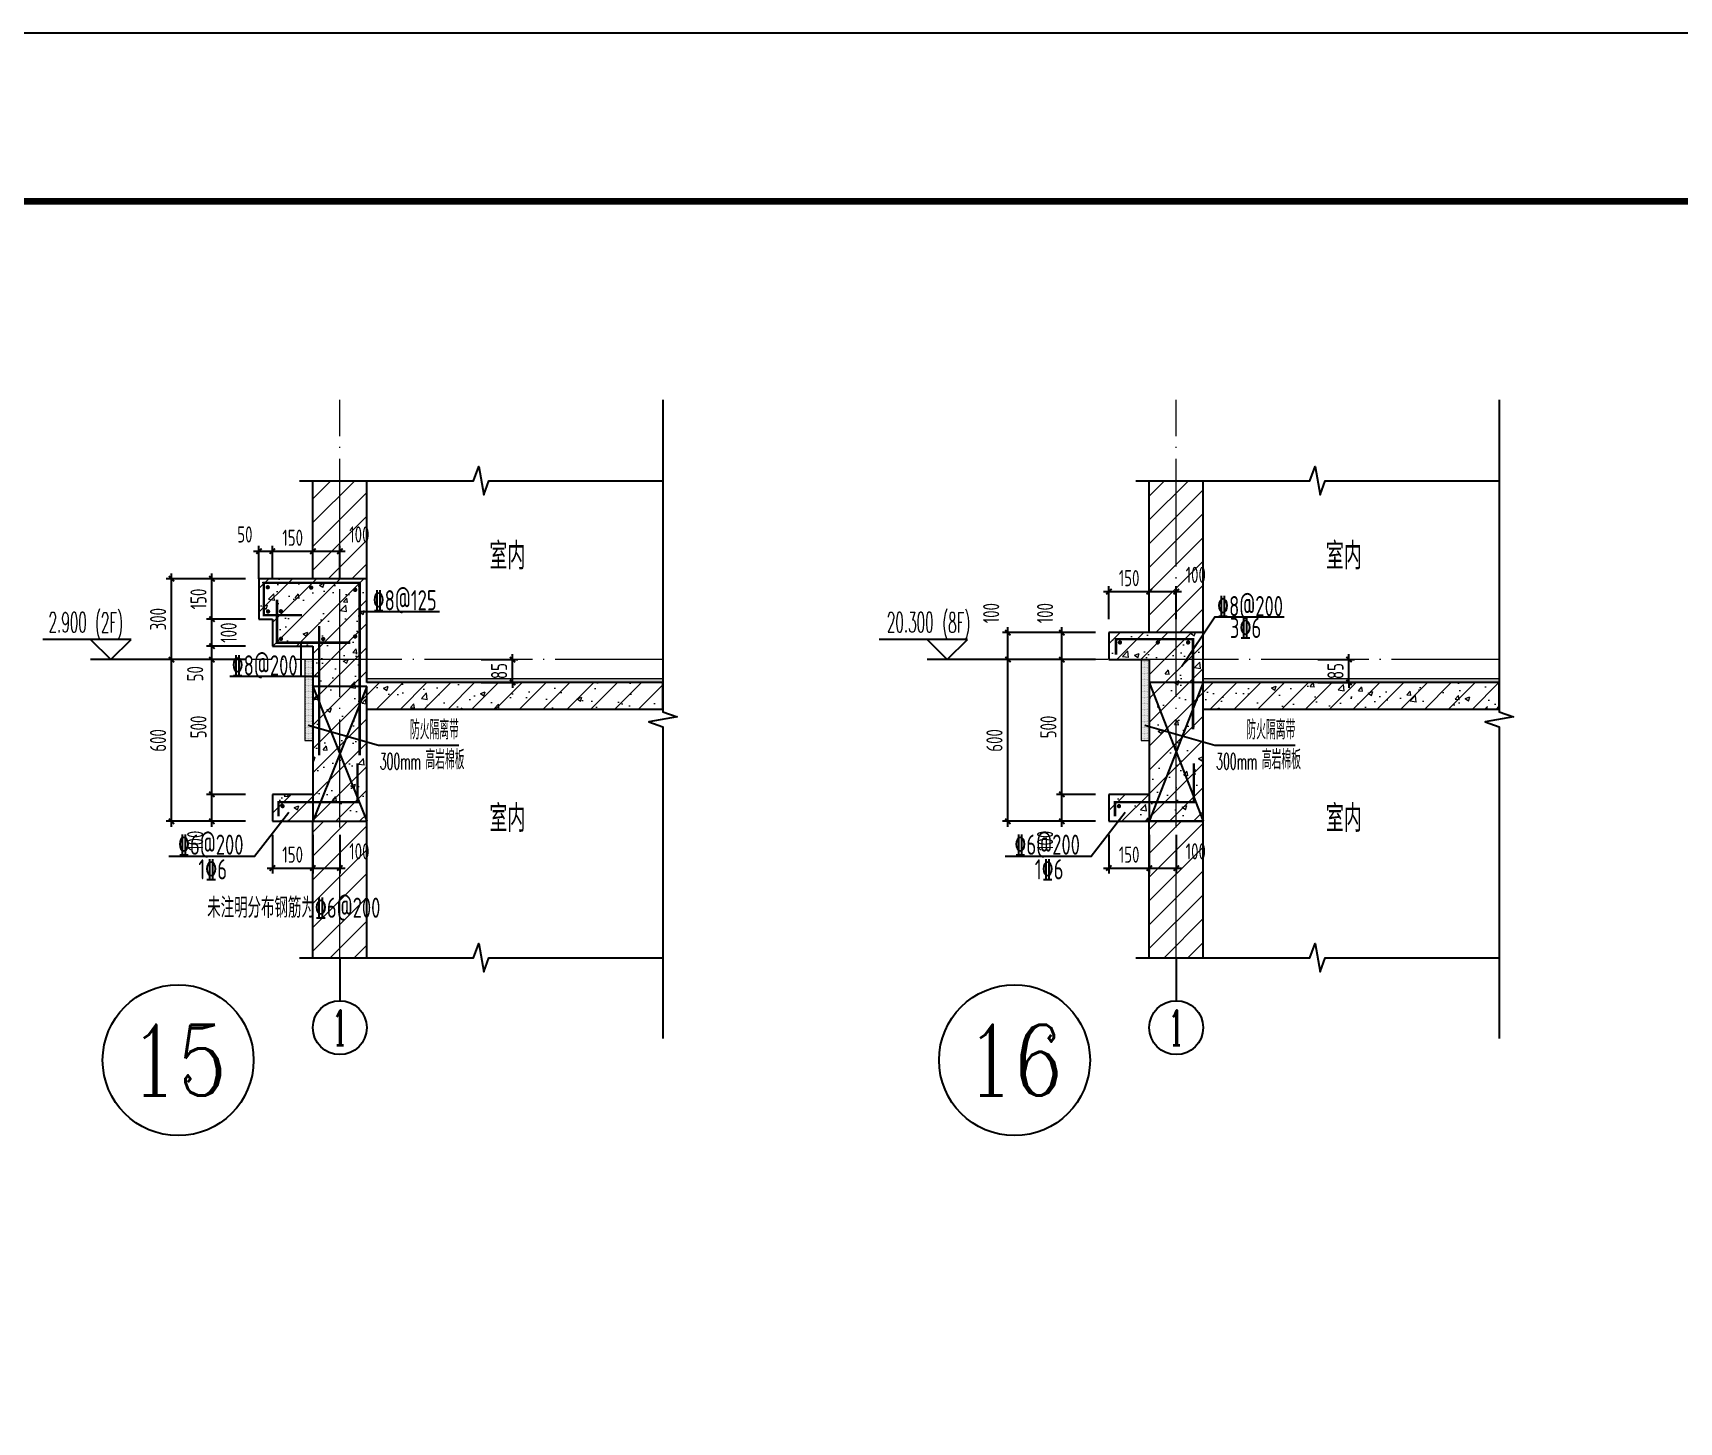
# Model space of a CAD drawing. Extents: x -1712635 to -854203, y -534641 to -21985.
# Drawn here: x -889230 to -883123, y -148038 to -142882 of the extents above; entities that cross this region are included whole.
import ezdxf
from ezdxf.enums import TextEntityAlignment as Align

# ---------------------------------------------------------------- set-up
doc = ezdxf.new("R2010")
doc.units = 0
doc.header["$LTSCALE"] = 1000
doc.linetypes.add('DOTE', pattern=[2.42, 2, -0.2, 0.02, -0.2])
doc.layers.get('0').update_dxf_attribs({"linetype": 'CONTINUOUS'})
doc.layers.get('Defpoints').update_dxf_attribs({"linetype": 'CONTINUOUS'})
for name, color, linetype in [('A-AXIS_TEXT', 7, 'CONTINUOUS'), ('AXIS', 3, 'CONTINUOUS'), ('DIM', 2, 'CONTINUOUS'), ('DIM_ELEV', 3, 'CONTINUOUS'), ('DIM_IDEN', 67, 'CONTINUOUS'), ('DIM_SYMB', 3, 'CONTINUOUS'), ('PUB_TEXT', 2, 'CONTINUOUS'), ('REIN', 6, 'CONTINUOUS'), ('S-大样-砼线', 7, 'CONTINUOUS'), ('S-引出线', 40, 'CONTINUOUS'), ('TEXT', 2, 'CONTINUOUS'), ('WALL', 2, 'CONTINUOUS'), ('yichutu', 7, 'CONTINUOUS'), ('立面-看线', 251, 'CONTINUOUS')]:
    doc.layers.add(name, color=color, linetype=linetype)
for name, color, linetype, lineweight in [('AXIS_TEXT', 7, 'CONTINUOUS', 20), ('DOTE', 19, 'DOTE', 9), ('PUB_HATCH', 8, 'CONTINUOUS', 9), ('内粉刷', 37, 'CONTINUOUS', 9), ('图框', 9, 'CONTINUOUS', 18)]:
    doc.layers.add(name, color=color, linetype=linetype, lineweight=lineweight)
doc.styles.add('_TCH_AXIS', font='COMPLEX', dxfattribs={"bigfont": 'GBCBIG'})
doc.styles.add('_TCH_DIM', font='SIMPLEX.shx', dxfattribs={"width": 0.7, "bigfont": 'GBCBIG.shx'})
doc.styles.add('COMPLEX', font='COMPLEX')
doc.styles.add('DIM_FONT_T3', font='SIMPLEX', dxfattribs={"width": 0.705882, "bigfont": 'GBCBIG'})
doc.styles.add('TSSD_DIMENSION', font='Tssdeng.shx', dxfattribs={"width": 0.7, "bigfont": 'tssdchn.shx'})
doc.styles.add('TSSD_REIN', font='tssdeng.shx', dxfattribs={"width": 0.7, "height": 300, "bigfont": 'tssdchn.shx'})
doc.dimstyles.new('TSSD_20_20', dxfattribs={"dimtxt": 60, "dimasz": 20, "dimexe": 20, "dimexo": 50, "dimgap": 20, "dimtad": 1, "dimdec": 0, "dimzin": 0, "dimdsep": 46, "dimtxsty": 'TSSD_DIMENSION', "dimblk": 'ARCHTICK', "dimblk1": 'ARCHTICK', "dimblk2": 'ARCHTICK', "dimcen": 0, "dimdle": 20, "dimclrt": 7, "dimadec": 0, "dimazin": 0, "dimtfac": 1, "dimtdec": 0, "dimtix": 1, "dimtmove": 2, "dimatfit": 3, "dimfxl": 0, "dimtolj": 1, "dimtzin": 0, "dimarcsym": 0})
pattern_1 = [(45, (-1569657.01, 4597.395), (-44.1941915, 44.1941915), [])]
pattern_2 = [(45, (-1569657.01, 4552.52), (-44.194174, 44.194174), []), (50, (-1569657.01, 4552.52), (179.315046, -15.688034), [18.75, -206.25]), (355, (-1569657.01, 4552.52), (-34.687833, 188.048033), [15, -165]), (100.4514, (-1569642.07, 4551.21), (144.627345, 172.359886), [15.935047, -175.28553]), (46.1842, (-1569657, 4602.52), (266.81026, -41.379754), [28.125, -309.375]), (96.6356, (-1569634.78, 4599.07), (233.66568, 243.52947), [23.90257, -262.92825]), (351.1842, (-1569657, 4602.52), (233.66549, 243.52965), [22.5, -247.5]), (21, (-1569632.01, 4590.02), (149.226763, -100.654723), [18.75, -206.25]), (326, (-1569632.01, 4590.02), (60.828833, 181.28751), [15, -165]), (71.4514, (-1569619.58, 4581.63), (210.055657, 80.632624), [15.935047, -175.28553]), (37.5, (-1569657.01, 4552.52), (3.039964, 83.2234635), [0, -163, 0, -167.5, 0, -165.625]), (7.5, (-1569657.01, 4552.52), (65.767384, 98.602928), [0, -95.5, 0, -159.25, 0, -63.125]), (327.5, (-1569712.76, 4552.52), (133.455609, -5.638718), [0, -62.5, 0, -195, 0, -258.75]), (317.5, (-1569737.76, 4552.52), (145.796542, 25.026246), [0, -81.25, 0, -129.5, 0, -183.75])]

# ---------------------------------------------------------------- blocks, each defined once
blk = doc.blocks.new('GFDDDDRG')
at = {"layer": '图框'}
blk.add_lwpolyline([(923310, -107437), (923310, -159999), (893610, -159999), (893610, -107437)], close=True, dxfattribs=at)
blk.add_lwpolyline([(923310, -107437), (923310, -159999), (893610, -159999), (893610, -107437)], close=True, dxfattribs=at)
at = {"layer": '图框', "const_width": 50}
blk.add_lwpolyline([(894110, -159499), (922810, -159499), (922810, -108687), (894110, -108687)], close=True, dxfattribs=at)
blk = doc.blocks.new('yct-1051-594-26275-14850-25-1002.0')
at = {"layer": 'yichutu', "color": 7}
blk.add_lwpolyline([(0, 0), (0, 14850), (26275, 14850), (26275, 0)], close=True, dxfattribs=at)
blk = doc.blocks.new('VDVDXAXFSFFX')
at = {"layer": 'PUB_HATCH'}
h = blk.add_hatch(dxfattribs=at)
h.set_pattern_fill('DOTS', color=251, scale=2, style=0)
h.set_pattern_definition([(0, (924712.4965, -148185.593), (1.5875, 3.175), [0, -3.175])])
h.paths.add_polyline_path([(924682.5, -148185.6), (924712.5, -148185.6), (924712.5, -147935.6), (924712.5, -147885.6), (924712.5, -147885.6), (924712.5, -147885.6), (924682.5, -147885.6)])
at = {"layer": 'DIM_IDEN', "color": 5}
for p, q in [((924695.5, -148129.3), (924955.6, -148202.9)), ((924955.6, -148202.9), (925253.4, -148202.9))]:
    blk.add_line(p, q, dxfattribs=at)
at = {"layer": 'PUB_HATCH', "color": 5}
blk.add_lwpolyline([(924712.5, -147885.6), (924682.5, -147885.6), (924682.5, -148185.6), (924712.5, -148185.6)], close=True, dxfattribs=at)
at = {"layer": 'PUB_TEXT', "style": 'DIM_FONT_T3', "width": 0.705882}
blk.add_text('防火隔离带', height=71.49, dxfattribs=at).set_placement((925072.6, -148181.9))
at = {"layer": 'PUB_TEXT', "color": 5, "style": 'DIM_FONT_T3'}
for s, height, width, p in [('300mm', 59.5, 0.49827, (924960.4, -148292.9)), ('高岩棉板', 71.49, 0.705882, (925129.8, -148292.9))]:
    blk.add_text(s, height=height, dxfattribs=dict(at, width=width)).set_placement(p)
blk = doc.blocks.new('_ArchTick')
at = {"color": 0, "const_width": 0.35}
blk.add_lwpolyline([(-0.5, -0.5), (0.5, 0.5)], dxfattribs=at)
blk = doc.blocks.new('*D3645')
at = {"layer": 'Defpoints', "color": 0}
for p in [(-885612.7, -145208.1), (-885312.7, -145208.1), (-885312.7, -145808.1)]:
    blk.add_point(p, dxfattribs=at)
at = {"layer": 'DIM', "color": 0, "lineweight": -2}
for p, q in [((-885362.7, -145208.1), (-885632.7, -145208.1)), ((-885612.7, -145828.1), (-885612.7, -145188.1)), ((-885362.7, -145808.1), (-885632.7, -145808.1))]:
    blk.add_line(p, q, dxfattribs=at)
at = {"layer": 'DIM', "color": 0, "lineweight": -2, "xscale": 20, "yscale": 20, "zscale": 20}
for p, rotation in [((-885612.7, -145208.1), 90), ((-885612.7, -145808.1), 270)]:
    blk.add_blockref('_ArchTick', p, dxfattribs=dict(at, rotation=rotation))
at = {"layer": 'DIM', "color": 7, "insert": (-885662.7, -145508.1), "char_height": 60, "attachment_point": 5, "rotation": 90, "style": 'TSSD_DIMENSION'}
blk.add_mtext('\\A1;600', dxfattribs=at)
blk = doc.blocks.new('*D3646')
at = {"layer": 'Defpoints', "color": 0}
for p in [(-885612.7, -145108.1), (-885312.7, -145108.1), (-885312.7, -145208.1)]:
    blk.add_point(p, dxfattribs=at)
at = {"layer": 'DIM', "color": 0, "lineweight": -2}
for p, q in [((-885362.7, -145108.1), (-885632.7, -145108.1)), ((-885612.7, -145228.1), (-885612.7, -145088.1)), ((-885362.7, -145208.1), (-885632.7, -145208.1))]:
    blk.add_line(p, q, dxfattribs=at)
at = {"layer": 'DIM', "color": 0, "lineweight": -2, "xscale": 20, "yscale": 20, "zscale": 20}
for p, rotation in [((-885612.7, -145108.1), 90), ((-885612.7, -145208.1), 270)]:
    blk.add_blockref('_ArchTick', p, dxfattribs=dict(at, rotation=rotation))
at = {"layer": 'DIM', "color": 7, "insert": (-885674.9, -145035.7), "char_height": 60, "attachment_point": 5, "rotation": 90, "style": 'TSSD_DIMENSION'}
blk.add_mtext('\\A1;100', dxfattribs=at)
blk = doc.blocks.new('*D3647')
at = {"layer": 'Defpoints', "color": 0}
for p in [(-888716.2, -145208.1), (-888416.2, -145208.1), (-888416.2, -145808.1)]:
    blk.add_point(p, dxfattribs=at)
at = {"layer": 'DIM', "color": 0, "lineweight": -2}
for p, q in [((-888466.2, -145208.1), (-888736.2, -145208.1)), ((-888716.2, -145828.1), (-888716.2, -145188.1)), ((-888466.2, -145808.1), (-888736.2, -145808.1))]:
    blk.add_line(p, q, dxfattribs=at)
at = {"layer": 'DIM', "color": 0, "lineweight": -2, "xscale": 20, "yscale": 20, "zscale": 20}
for p, rotation in [((-888716.2, -145208.1), 90), ((-888716.2, -145808.1), 270)]:
    blk.add_blockref('_ArchTick', p, dxfattribs=dict(at, rotation=rotation))
at = {"layer": 'DIM', "color": 7, "insert": (-888766.2, -145508.1), "char_height": 60, "attachment_point": 5, "rotation": 90, "style": 'TSSD_DIMENSION'}
blk.add_mtext('\\A1;600', dxfattribs=at)
blk = doc.blocks.new('*D3648')
at = {"layer": 'Defpoints', "color": 0}
for p in [(-888716.2, -144908.1), (-888416.2, -144908.1), (-888416.2, -145208.1)]:
    blk.add_point(p, dxfattribs=at)
at = {"layer": 'DIM', "color": 0, "lineweight": -2}
for p, q in [((-888466.2, -144908.1), (-888736.2, -144908.1)), ((-888716.2, -145228.1), (-888716.2, -144888.1)), ((-888466.2, -145208.1), (-888736.2, -145208.1))]:
    blk.add_line(p, q, dxfattribs=at)
at = {"layer": 'DIM', "color": 0, "lineweight": -2, "xscale": 20, "yscale": 20, "zscale": 20}
for p, rotation in [((-888716.2, -144908.1), 90), ((-888716.2, -145208.1), 270)]:
    blk.add_blockref('_ArchTick', p, dxfattribs=dict(at, rotation=rotation))
at = {"layer": 'DIM', "color": 7, "insert": (-888766.2, -145058.1), "char_height": 60, "attachment_point": 5, "rotation": 90, "style": 'TSSD_DIMENSION'}
blk.add_mtext('\\A1;300', dxfattribs=at)
blk = doc.blocks.new('*D3649')
at = {"layer": 'Defpoints', "color": 0}
for p in [(-884513.3, -145208.1), (-884347.3, -145208.1), (-884513.3, -145293.1)]:
    blk.add_point(p, dxfattribs=at)
at = {"layer": 'DIM', "color": 0, "lineweight": -2}
for p, q in [((-884463.3, -145208.1), (-884327.3, -145208.1)), ((-884347.3, -145208.1), (-884347.3, -145188.1)), ((-884347.3, -145293.1), (-884347.3, -145208.1)), ((-884463.3, -145293.1), (-884327.3, -145293.1)), ((-884347.3, -145293.1), (-884347.3, -145313.1))]:
    blk.add_line(p, q, dxfattribs=at)
at = {"layer": 'DIM', "color": 0, "lineweight": -2, "xscale": 20, "yscale": 20, "zscale": 20}
for p, rotation in [((-884347.3, -145208.1), 270), ((-884347.3, -145293.1), 90)]:
    blk.add_blockref('_ArchTick', p, dxfattribs=dict(at, rotation=rotation))
at = {"layer": 'DIM', "color": 7, "insert": (-884397.3, -145250.6), "char_height": 60, "attachment_point": 5, "rotation": 90, "style": 'TSSD_DIMENSION'}
blk.add_mtext('\\A1;85', dxfattribs=at)
blk = doc.blocks.new('*D3650')
at = {"layer": 'Defpoints', "color": 0}
for p in [(-887616.8, -145208.1), (-887450.8, -145208.1), (-887616.8, -145293.1)]:
    blk.add_point(p, dxfattribs=at)
at = {"layer": 'DIM', "color": 0, "lineweight": -2}
for p, q in [((-887566.8, -145208.1), (-887430.8, -145208.1)), ((-887450.8, -145208.1), (-887450.8, -145188.1)), ((-887450.8, -145293.1), (-887450.8, -145208.1)), ((-887566.8, -145293.1), (-887430.8, -145293.1)), ((-887450.8, -145293.1), (-887450.8, -145313.1))]:
    blk.add_line(p, q, dxfattribs=at)
at = {"layer": 'DIM', "color": 0, "lineweight": -2, "xscale": 20, "yscale": 20, "zscale": 20}
for p, rotation in [((-887450.8, -145208.1), 270), ((-887450.8, -145293.1), 90)]:
    blk.add_blockref('_ArchTick', p, dxfattribs=dict(at, rotation=rotation))
at = {"layer": 'DIM', "color": 7, "insert": (-887500.8, -145250.6), "char_height": 60, "attachment_point": 5, "rotation": 90, "style": 'TSSD_DIMENSION'}
blk.add_mtext('\\A1;85', dxfattribs=at)
blk = doc.blocks.new('*D3656')
at = {"layer": 'Defpoints', "color": 0}
for p in [(-888341.6, -144805.8), (-888391.6, -144958.1), (-888341.6, -144958.1)]:
    blk.add_point(p, dxfattribs=at)
at = {"layer": 'DIM', "color": 0, "lineweight": -2}
for p, q in [((-888411.6, -144805.8), (-888321.6, -144805.8)), ((-888391.6, -144908.1), (-888391.6, -144785.8)), ((-888341.6, -144908.1), (-888341.6, -144785.8))]:
    blk.add_line(p, q, dxfattribs=at)
at = {"layer": 'DIM', "color": 0, "lineweight": -2, "xscale": 20, "yscale": 20, "zscale": 20, "rotation": 180}
blk.add_blockref('_ArchTick', (-888391.6, -144805.8), dxfattribs=at)
at = {"layer": 'DIM', "color": 0, "lineweight": -2, "xscale": 20, "yscale": 20, "zscale": 20}
blk.add_blockref('_ArchTick', (-888341.6, -144805.8), dxfattribs=at)
at = {"layer": 'DIM', "color": 7, "insert": (-888444, -144743.6), "char_height": 60, "attachment_point": 5, "style": 'TSSD_DIMENSION'}
blk.add_mtext('\\A1;50', dxfattribs=at)
blk = doc.blocks.new('*D3657')
at = {"layer": 'Defpoints', "color": 0}
for p in [(-888191.6, -144805.8), (-888341.6, -144958.1), (-888191.6, -144958.1)]:
    blk.add_point(p, dxfattribs=at)
at = {"layer": 'DIM', "color": 0, "lineweight": -2}
for p, q in [((-888361.6, -144805.8), (-888171.6, -144805.8)), ((-888341.6, -144908.1), (-888341.6, -144785.8)), ((-888191.6, -144908.1), (-888191.6, -144785.8))]:
    blk.add_line(p, q, dxfattribs=at)
at = {"layer": 'DIM', "color": 0, "lineweight": -2, "xscale": 20, "yscale": 20, "zscale": 20, "rotation": 180}
blk.add_blockref('_ArchTick', (-888341.6, -144805.8), dxfattribs=at)
at = {"layer": 'DIM', "color": 0, "lineweight": -2, "xscale": 20, "yscale": 20, "zscale": 20}
blk.add_blockref('_ArchTick', (-888191.6, -144805.8), dxfattribs=at)
at = {"layer": 'DIM', "color": 7, "insert": (-888266.6, -144755.8), "char_height": 60, "attachment_point": 5, "style": 'TSSD_DIMENSION'}
blk.add_mtext('\\A1;150', dxfattribs=at)
blk = doc.blocks.new('*D3658')
at = {"layer": 'Defpoints', "color": 0}
for p in [(-888091.6, -144805.8), (-888191.6, -144958.1), (-888091.6, -144958.1)]:
    blk.add_point(p, dxfattribs=at)
at = {"layer": 'DIM', "color": 0, "lineweight": -2}
for p, q in [((-888211.6, -144805.8), (-888071.6, -144805.8)), ((-888191.6, -144908.1), (-888191.6, -144785.8)), ((-888091.6, -144908.1), (-888091.6, -144785.8))]:
    blk.add_line(p, q, dxfattribs=at)
at = {"layer": 'DIM', "color": 0, "lineweight": -2, "xscale": 20, "yscale": 20, "zscale": 20, "rotation": 180}
blk.add_blockref('_ArchTick', (-888191.6, -144805.8), dxfattribs=at)
at = {"layer": 'DIM', "color": 0, "lineweight": -2, "xscale": 20, "yscale": 20, "zscale": 20}
blk.add_blockref('_ArchTick', (-888091.6, -144805.8), dxfattribs=at)
at = {"layer": 'DIM', "color": 7, "insert": (-888019.2, -144743.6), "char_height": 60, "attachment_point": 5, "style": 'TSSD_DIMENSION'}
blk.add_mtext('\\A1;100', dxfattribs=at)
blk = doc.blocks.new('*D3659')
at = {"layer": 'Defpoints', "color": 0}
for p in [(-888341.6, -145808.1), (-888191.6, -145808.1), (-888191.6, -145981.8)]:
    blk.add_point(p, dxfattribs=at)
at = {"layer": 'DIM', "color": 0, "lineweight": -2}
for p, q in [((-888341.6, -145858.1), (-888341.6, -146001.8)), ((-888191.6, -145858.1), (-888191.6, -146001.8)), ((-888361.6, -145981.8), (-888171.6, -145981.8))]:
    blk.add_line(p, q, dxfattribs=at)
at = {"layer": 'DIM', "color": 0, "lineweight": -2, "xscale": 20, "yscale": 20, "zscale": 20, "rotation": 180}
blk.add_blockref('_ArchTick', (-888341.6, -145981.8), dxfattribs=at)
at = {"layer": 'DIM', "color": 0, "lineweight": -2, "xscale": 20, "yscale": 20, "zscale": 20}
blk.add_blockref('_ArchTick', (-888191.6, -145981.8), dxfattribs=at)
at = {"layer": 'DIM', "color": 7, "insert": (-888266.6, -145931.8), "char_height": 60, "attachment_point": 5, "style": 'TSSD_DIMENSION'}
blk.add_mtext('\\A1;150', dxfattribs=at)
blk = doc.blocks.new('*D3660')
at = {"layer": 'Defpoints', "color": 0}
for p in [(-888191.6, -145808.1), (-888091.6, -145808.1), (-888091.6, -145981.8)]:
    blk.add_point(p, dxfattribs=at)
at = {"layer": 'DIM', "color": 0, "lineweight": -2}
for p, q in [((-888191.6, -145858.1), (-888191.6, -146001.8)), ((-888091.6, -145858.1), (-888091.6, -146001.8)), ((-888211.6, -145981.8), (-888071.6, -145981.8))]:
    blk.add_line(p, q, dxfattribs=at)
at = {"layer": 'DIM', "color": 0, "lineweight": -2, "xscale": 20, "yscale": 20, "zscale": 20, "rotation": 180}
blk.add_blockref('_ArchTick', (-888191.6, -145981.8), dxfattribs=at)
at = {"layer": 'DIM', "color": 0, "lineweight": -2, "xscale": 20, "yscale": 20, "zscale": 20}
blk.add_blockref('_ArchTick', (-888091.6, -145981.8), dxfattribs=at)
at = {"layer": 'DIM', "color": 7, "insert": (-888019.2, -145919.6), "char_height": 60, "attachment_point": 5, "style": 'TSSD_DIMENSION'}
blk.add_mtext('\\A1;100', dxfattribs=at)
blk = doc.blocks.new('*D3661')
at = {"layer": 'Defpoints', "color": 0}
for p in [(-888566.2, -144908.1), (-888391.6, -144908.1), (-888391.6, -145058.1)]:
    blk.add_point(p, dxfattribs=at)
at = {"layer": 'DIM', "color": 0, "lineweight": -2}
for p, q in [((-888441.6, -144908.1), (-888586.2, -144908.1)), ((-888566.2, -145078.1), (-888566.2, -144888.1)), ((-888441.6, -145058.1), (-888586.2, -145058.1))]:
    blk.add_line(p, q, dxfattribs=at)
at = {"layer": 'DIM', "color": 0, "lineweight": -2, "xscale": 20, "yscale": 20, "zscale": 20}
for p, rotation in [((-888566.2, -144908.1), 90), ((-888566.2, -145058.1), 270)]:
    blk.add_blockref('_ArchTick', p, dxfattribs=dict(at, rotation=rotation))
at = {"layer": 'DIM', "color": 7, "insert": (-888616.2, -144983.1), "char_height": 60, "attachment_point": 5, "rotation": 90, "style": 'TSSD_DIMENSION'}
blk.add_mtext('\\A1;150', dxfattribs=at)
blk = doc.blocks.new('*D3662')
at = {"layer": 'Defpoints', "color": 0}
for p in [(-888566.2, -145058.1), (-888391.6, -145058.1), (-888391.6, -145158.1)]:
    blk.add_point(p, dxfattribs=at)
at = {"layer": 'DIM', "color": 0, "lineweight": -2}
for p, q in [((-888441.6, -145058.1), (-888586.2, -145058.1)), ((-888566.2, -145178.1), (-888566.2, -145038.1)), ((-888441.6, -145158.1), (-888586.2, -145158.1))]:
    blk.add_line(p, q, dxfattribs=at)
at = {"layer": 'DIM', "color": 0, "lineweight": -2, "xscale": 20, "yscale": 20, "zscale": 20}
for p, rotation in [((-888566.2, -145058.1), 90), ((-888566.2, -145158.1), 270)]:
    blk.add_blockref('_ArchTick', p, dxfattribs=dict(at, rotation=rotation))
at = {"layer": 'DIM', "color": 7, "insert": (-888504.2, -145108.1), "char_height": 60, "attachment_point": 5, "rotation": 90, "style": 'TSSD_DIMENSION'}
blk.add_mtext('\\A1;100', dxfattribs=at)
blk = doc.blocks.new('*D3663')
at = {"layer": 'Defpoints', "color": 0}
for p in [(-888566.2, -145158.1), (-888391.6, -145158.1), (-888391.6, -145208.1)]:
    blk.add_point(p, dxfattribs=at)
at = {"layer": 'DIM', "color": 0, "lineweight": -2}
for p, q in [((-888441.6, -145158.1), (-888586.2, -145158.1)), ((-888566.2, -145228.1), (-888566.2, -145138.1)), ((-888441.6, -145208.1), (-888586.2, -145208.1))]:
    blk.add_line(p, q, dxfattribs=at)
at = {"layer": 'DIM', "color": 0, "lineweight": -2, "xscale": 20, "yscale": 20, "zscale": 20}
for p, rotation in [((-888566.2, -145158.1), 90), ((-888566.2, -145208.1), 270)]:
    blk.add_blockref('_ArchTick', p, dxfattribs=dict(at, rotation=rotation))
at = {"layer": 'DIM', "color": 7, "insert": (-888628.4, -145260.5), "char_height": 60, "attachment_point": 5, "rotation": 90, "style": 'TSSD_DIMENSION'}
blk.add_mtext('\\A1;50', dxfattribs=at)
blk = doc.blocks.new('*D3664')
at = {"layer": 'Defpoints', "color": 0}
for p in [(-888566.2, -145208.1), (-888391.6, -145208.1), (-888391.6, -145708.1)]:
    blk.add_point(p, dxfattribs=at)
at = {"layer": 'DIM', "color": 0, "lineweight": -2}
for p, q in [((-888441.6, -145208.1), (-888586.2, -145208.1)), ((-888566.2, -145728.1), (-888566.2, -145188.1)), ((-888441.6, -145708.1), (-888586.2, -145708.1))]:
    blk.add_line(p, q, dxfattribs=at)
at = {"layer": 'DIM', "color": 0, "lineweight": -2, "xscale": 20, "yscale": 20, "zscale": 20}
for p, rotation in [((-888566.2, -145208.1), 90), ((-888566.2, -145708.1), 270)]:
    blk.add_blockref('_ArchTick', p, dxfattribs=dict(at, rotation=rotation))
at = {"layer": 'DIM', "color": 7, "insert": (-888616.2, -145458.1), "char_height": 60, "attachment_point": 5, "rotation": 90, "style": 'TSSD_DIMENSION'}
blk.add_mtext('\\A1;500', dxfattribs=at)
blk = doc.blocks.new('*D3665')
at = {"layer": 'Defpoints', "color": 0}
for p in [(-888566.2, -145708.1), (-888391.6, -145708.1), (-888391.6, -145808.1)]:
    blk.add_point(p, dxfattribs=at)
at = {"layer": 'DIM', "color": 0, "lineweight": -2}
for p, q in [((-888441.6, -145708.1), (-888586.2, -145708.1)), ((-888566.2, -145828.1), (-888566.2, -145688.1)), ((-888441.6, -145808.1), (-888586.2, -145808.1))]:
    blk.add_line(p, q, dxfattribs=at)
at = {"layer": 'DIM', "color": 0, "lineweight": -2, "xscale": 20, "yscale": 20, "zscale": 20}
for p, rotation in [((-888566.2, -145708.1), 90), ((-888566.2, -145808.1), 270)]:
    blk.add_blockref('_ArchTick', p, dxfattribs=dict(at, rotation=rotation))
at = {"layer": 'DIM', "color": 7, "insert": (-888628.4, -145880.5), "char_height": 60, "attachment_point": 5, "rotation": 90, "style": 'TSSD_DIMENSION'}
blk.add_mtext('\\A1;100', dxfattribs=at)
blk = doc.blocks.new('*D3666')
at = {"layer": 'Defpoints', "color": 0}
for p in [(-885088.1, -144955.8), (-885238.1, -145108.1), (-885088.1, -145108.1)]:
    blk.add_point(p, dxfattribs=at)
at = {"layer": 'DIM', "color": 0, "lineweight": -2}
for p, q in [((-885238.1, -145058.1), (-885238.1, -144935.8)), ((-885088.1, -145058.1), (-885088.1, -144935.8)), ((-885258.1, -144955.8), (-885068.1, -144955.8))]:
    blk.add_line(p, q, dxfattribs=at)
at = {"layer": 'DIM', "color": 0, "lineweight": -2, "xscale": 20, "yscale": 20, "zscale": 20, "rotation": 180}
blk.add_blockref('_ArchTick', (-885238.1, -144955.8), dxfattribs=at)
at = {"layer": 'DIM', "color": 0, "lineweight": -2, "xscale": 20, "yscale": 20, "zscale": 20}
blk.add_blockref('_ArchTick', (-885088.1, -144955.8), dxfattribs=at)
at = {"layer": 'DIM', "color": 7, "insert": (-885163.1, -144905.8), "char_height": 60, "attachment_point": 5, "style": 'TSSD_DIMENSION'}
blk.add_mtext('\\A1;150', dxfattribs=at)
blk = doc.blocks.new('*D3667')
at = {"layer": 'Defpoints', "color": 0}
for p in [(-884988.1, -144955.8), (-885088.1, -145108.1), (-884988.1, -145108.1)]:
    blk.add_point(p, dxfattribs=at)
at = {"layer": 'DIM', "color": 0, "lineweight": -2}
for p, q in [((-885088.1, -145058.1), (-885088.1, -144935.8)), ((-884988.1, -145058.1), (-884988.1, -144935.8)), ((-885108.1, -144955.8), (-884968.1, -144955.8))]:
    blk.add_line(p, q, dxfattribs=at)
at = {"layer": 'DIM', "color": 0, "lineweight": -2, "xscale": 20, "yscale": 20, "zscale": 20, "rotation": 180}
blk.add_blockref('_ArchTick', (-885088.1, -144955.8), dxfattribs=at)
at = {"layer": 'DIM', "color": 0, "lineweight": -2, "xscale": 20, "yscale": 20, "zscale": 20}
blk.add_blockref('_ArchTick', (-884988.1, -144955.8), dxfattribs=at)
at = {"layer": 'DIM', "color": 7, "insert": (-884915.7, -144893.6), "char_height": 60, "attachment_point": 5, "style": 'TSSD_DIMENSION'}
blk.add_mtext('\\A1;100', dxfattribs=at)
blk = doc.blocks.new('*D3668')
at = {"layer": 'Defpoints', "color": 0}
for p in [(-885238.1, -145808.1), (-885088.1, -145808.1), (-885088.1, -145981.8)]:
    blk.add_point(p, dxfattribs=at)
at = {"layer": 'DIM', "color": 0, "lineweight": -2}
for p, q in [((-885238.1, -145858.1), (-885238.1, -146001.8)), ((-885088.1, -145858.1), (-885088.1, -146001.8)), ((-885258.1, -145981.8), (-885068.1, -145981.8))]:
    blk.add_line(p, q, dxfattribs=at)
at = {"layer": 'DIM', "color": 0, "lineweight": -2, "xscale": 20, "yscale": 20, "zscale": 20, "rotation": 180}
blk.add_blockref('_ArchTick', (-885238.1, -145981.8), dxfattribs=at)
at = {"layer": 'DIM', "color": 0, "lineweight": -2, "xscale": 20, "yscale": 20, "zscale": 20}
blk.add_blockref('_ArchTick', (-885088.1, -145981.8), dxfattribs=at)
at = {"layer": 'DIM', "color": 7, "insert": (-885163.1, -145931.8), "char_height": 60, "attachment_point": 5, "style": 'TSSD_DIMENSION'}
blk.add_mtext('\\A1;150', dxfattribs=at)
blk = doc.blocks.new('*D3669')
at = {"layer": 'Defpoints', "color": 0}
for p in [(-885088.1, -145808.1), (-884988.1, -145808.1), (-884988.1, -145981.8)]:
    blk.add_point(p, dxfattribs=at)
at = {"layer": 'DIM', "color": 0, "lineweight": -2}
for p, q in [((-885088.1, -145858.1), (-885088.1, -146001.8)), ((-884988.1, -145858.1), (-884988.1, -146001.8)), ((-885108.1, -145981.8), (-884968.1, -145981.8))]:
    blk.add_line(p, q, dxfattribs=at)
at = {"layer": 'DIM', "color": 0, "lineweight": -2, "xscale": 20, "yscale": 20, "zscale": 20, "rotation": 180}
blk.add_blockref('_ArchTick', (-885088.1, -145981.8), dxfattribs=at)
at = {"layer": 'DIM', "color": 0, "lineweight": -2, "xscale": 20, "yscale": 20, "zscale": 20}
blk.add_blockref('_ArchTick', (-884988.1, -145981.8), dxfattribs=at)
at = {"layer": 'DIM', "color": 7, "insert": (-884915.7, -145919.6), "char_height": 60, "attachment_point": 5, "style": 'TSSD_DIMENSION'}
blk.add_mtext('\\A1;100', dxfattribs=at)
blk = doc.blocks.new('*D3670')
at = {"layer": 'Defpoints', "color": 0}
for p in [(-885412.7, -145108.1), (-885238.1, -145108.1), (-885238.1, -145208.1)]:
    blk.add_point(p, dxfattribs=at)
at = {"layer": 'DIM', "color": 0, "lineweight": -2}
for p, q in [((-885288.1, -145108.1), (-885432.7, -145108.1)), ((-885412.7, -145228.1), (-885412.7, -145088.1)), ((-885288.1, -145208.1), (-885432.7, -145208.1))]:
    blk.add_line(p, q, dxfattribs=at)
at = {"layer": 'DIM', "color": 0, "lineweight": -2, "xscale": 20, "yscale": 20, "zscale": 20}
for p, rotation in [((-885412.7, -145108.1), 90), ((-885412.7, -145208.1), 270)]:
    blk.add_blockref('_ArchTick', p, dxfattribs=dict(at, rotation=rotation))
at = {"layer": 'DIM', "color": 7, "insert": (-885474.9, -145035.7), "char_height": 60, "attachment_point": 5, "rotation": 90, "style": 'TSSD_DIMENSION'}
blk.add_mtext('\\A1;100', dxfattribs=at)
blk = doc.blocks.new('*D3671')
at = {"layer": 'Defpoints', "color": 0}
for p in [(-885412.7, -145208.1), (-885238.1, -145208.1), (-885238.1, -145708.1)]:
    blk.add_point(p, dxfattribs=at)
at = {"layer": 'DIM', "color": 0, "lineweight": -2}
for p, q in [((-885288.1, -145208.1), (-885432.7, -145208.1)), ((-885412.7, -145728.1), (-885412.7, -145188.1)), ((-885288.1, -145708.1), (-885432.7, -145708.1))]:
    blk.add_line(p, q, dxfattribs=at)
at = {"layer": 'DIM', "color": 0, "lineweight": -2, "xscale": 20, "yscale": 20, "zscale": 20}
for p, rotation in [((-885412.7, -145208.1), 90), ((-885412.7, -145708.1), 270)]:
    blk.add_blockref('_ArchTick', p, dxfattribs=dict(at, rotation=rotation))
at = {"layer": 'DIM', "color": 7, "insert": (-885462.7, -145458.1), "char_height": 60, "attachment_point": 5, "rotation": 90, "style": 'TSSD_DIMENSION'}
blk.add_mtext('\\A1;500', dxfattribs=at)
blk = doc.blocks.new('*D3672')
at = {"layer": 'Defpoints', "color": 0}
for p in [(-885412.7, -145708.1), (-885238.1, -145708.1), (-885238.1, -145808.1)]:
    blk.add_point(p, dxfattribs=at)
at = {"layer": 'DIM', "color": 0, "lineweight": -2}
for p, q in [((-885288.1, -145708.1), (-885432.7, -145708.1)), ((-885412.7, -145828.1), (-885412.7, -145688.1)), ((-885288.1, -145808.1), (-885432.7, -145808.1))]:
    blk.add_line(p, q, dxfattribs=at)
at = {"layer": 'DIM', "color": 0, "lineweight": -2, "xscale": 20, "yscale": 20, "zscale": 20}
for p, rotation in [((-885412.7, -145708.1), 90), ((-885412.7, -145808.1), 270)]:
    blk.add_blockref('_ArchTick', p, dxfattribs=dict(at, rotation=rotation))
at = {"layer": 'DIM', "color": 7, "insert": (-885474.9, -145880.5), "char_height": 60, "attachment_point": 5, "rotation": 90, "style": 'TSSD_DIMENSION'}
blk.add_mtext('\\A1;100', dxfattribs=at)
blk = doc.blocks.new('_AXISO')
blk.add_circle((0, 0), 0.5)
at = {"layer": 'A-AXIS_TEXT', "style": 'COMPLEX', "width": 1.041667}
blk.add_attdef('A', text='', height=0.56, dxfattribs=at).set_placement((-0.25, -0.28), (0.25, -0.28), align=Align.FIT)
blk = doc.blocks.new('A$C696610E5')
at = {"layer": 'REIN', "const_width": 9}
for points in [[(494.5, 974.7), (353.3, 974.7), (353.3, 1095), (708.3, 1095), (708.3, 454.9)], [(401.6, 1031.7), (401.6, 872.6), (673.9, 872.6)], [(557.8, 934), (557.8, 454.9)]]:
    blk.add_lwpolyline(points, dxfattribs=at)
at = {"layer": 'REIN', "const_width": 8}
for points in [[(363.4, 1078.3, 1), (371.4, 1078.3, 1)], [(524.5, 1076.9, 1), (532.5, 1076.9, 1)], [(687.7, 1068.7, 1), (695.7, 1068.7, 1)], [(364.5, 988.6, 1), (372.5, 988.6, 1)], [(412.3, 989.2, 1), (420.3, 989.2, 1)], [(412.3, 887.1, 1), (420.3, 887.1, 1)], [(569.2, 886.1, 1), (577.2, 886.1, 1)], [(687.7, 895.7, 1), (695.7, 895.7, 1)], [(418.3, 266.1, 1), (426.3, 266.1, 1)]]:
    blk.add_lwpolyline(points, format="xyb", close=True, dxfattribs=at)
at = {"layer": 'REIN'}
blk.add_lwpolyline([(407.7, 227.9, 9, 9, 0), (407.7, 280.9, 9, 9, 0), (700.1, 280.9, 9, 9, 0), (700.1, 425.3, 9, 9, 0)], format="xyseb", dxfattribs=at)
at = {"layer": 'S-大样-砼线'}
for p, q in [((534.9, 709.9), (734.9, 209.8)), ((734.9, 709.9), (534.9, 209.8))]:
    blk.add_line(p, q, dxfattribs=at)
blk.add_lwpolyline([(734.9, 709.9), (534.9, 709.9), (534.9, 209.8), (734.9, 209.8)], close=True, dxfattribs=at)
at = {"layer": 'S-引出线'}
for p, q in [((704.2, 988.5), (1004.3, 988.5)), ((490.6, 872.6), (490.6, 748.9)), ((227.2, 748.9), (561.1, 748.9))]:
    blk.add_line(p, q, dxfattribs=at)
blk.add_lwpolyline([(445.3, 242.7), (318.6, 79.6), (0, 79.6)], dxfattribs=at)
at = {"layer": 'TEXT', "style": 'TSSD_REIN', "width": 0.7}
for s, p in [('%%1328@125', (756.2, 992.6)), ('%%1328@200', (233.1, 751.1)), ('%%1326@200', (33.9, 85.5)), ('1%%1326', (110.1, -5.8)), ('未注明分布钢筋为%%1326@200', (142.8, -148.4))]:
    blk.add_text(s, height=75, rotation=0, dxfattribs=at).set_placement(p)
blk = doc.blocks.new('A$C124E38C7')
at = {"layer": 'REIN'}
for points in [[(411.3, 827.6, 9, 9, 0), (411.3, 885.8, 9, 9, 0), (697.1, 885.8, 9, 9, 0), (697.1, 551.1, 9, 9, 0)], [(407.7, 227.9, 9, 9, 0), (407.7, 280.9, 9, 9, 0), (700.1, 280.9, 9, 9, 0), (700.1, 425.3, 9, 9, 0)]]:
    blk.add_lwpolyline(points, format="xyseb", dxfattribs=at)
at = {"layer": 'REIN', "const_width": 8}
for points in [[(421.8, 873.5, 1), (429.8, 873.5, 1)], [(562.3, 873.5, 1), (570.3, 873.5, 1)], [(674.9, 873.5, 1), (682.9, 873.5, 1)], [(418.3, 266.1, 1), (426.3, 266.1, 1)]]:
    blk.add_lwpolyline(points, format="xyb", close=True, dxfattribs=at)
at = {"layer": 'S-大样-砼线'}
for p, q in [((534.9, 724.9), (734.9, 209.8)), ((734.9, 724.9), (534.9, 209.8))]:
    blk.add_line(p, q, dxfattribs=at)
blk.add_lwpolyline([(734.9, 724.9), (534.9, 724.9), (534.9, 209.8), (734.9, 209.8)], close=True, dxfattribs=at)
at = {"layer": 'S-引出线'}
for points in [[(655.5, 786.1), (777.7, 968.3), (1034.7, 968.3)], [(445.3, 242.7), (318.6, 79.6), (0, 79.6)]]:
    blk.add_lwpolyline(points, dxfattribs=at)
at = {"layer": 'TEXT', "style": 'TSSD_REIN', "width": 0.7}
for s, p in [('%%1328@200', (785.9, 970.9)), ('3%%1326', (833.8, 890.1)), ('%%1326@200', (33.9, 85.5)), ('1%%1326', (110.1, -5.8))]:
    blk.add_text(s, height=75, rotation=0, dxfattribs=at).set_placement(p)

msp = doc.modelspace()

# ---------------------------------------------------------------- hatches: boundary and pattern name
at = {"layer": 'PUB_HATCH'}
h = msp.add_hatch(dxfattribs=at)
h.set_pattern_fill('普通砖', color=256, scale=25, style=0)
h.set_pattern_definition(pattern_1)
h.paths.add_polyline_path([(-888191.59, -144908.11), (-887991.59, -144908.11), (-887991.59, -144544.48), (-888191.59, -144544.48)])
h = msp.add_hatch(dxfattribs=at)
h.set_pattern_fill('普通砖', color=256, scale=25, style=0)
h.set_pattern_definition(pattern_1)
h.paths.add_polyline_path([(-885088.09, -145108.11), (-884888.09, -145108.11), (-884888.09, -144544.48), (-885088.09, -144544.48)])
h = msp.add_hatch(dxfattribs=at)
h.set_pattern_fill('钢筋混凝土', color=256, scale=25, style=0)
h.set_pattern_definition(pattern_2)
h.paths.add_polyline_path([(-887991.59, -144908.11), (-888391.59, -144908.11), (-888391.59, -145058.11), (-888341.59, -145058.11), (-888341.59, -145158.11), (-888191.59, -145158.11), (-888191.59, -145708.11), (-888341.59, -145708.11), (-888341.59, -145808.11), (-887991.59, -145808.11)])
h = msp.add_hatch(dxfattribs=at)
h.set_pattern_fill('钢筋混凝土', color=256, scale=25, style=0)
h.set_pattern_definition(pattern_2)
h.paths.add_polyline_path([(-884888.09, -145108.11), (-885238.09, -145108.11), (-885238.09, -145208.11), (-885088.09, -145208.11), (-885088.09, -145708.11), (-885238.09, -145708.11), (-885238.09, -145808.11), (-884888.09, -145808.11)])
h = msp.add_hatch(dxfattribs=at)
h.set_pattern_fill('钢筋混凝土', color=256, scale=25, style=0)
h.set_pattern_definition(pattern_2)
h.paths.add_polyline_path([(-887991.59, -145293.11), (-887991.59, -145393.11), (-886893.06, -145393.11), (-886893.06, -145293.11)])
h = msp.add_hatch(dxfattribs=at)
h.set_pattern_fill('钢筋混凝土', color=256, scale=25, style=0)
h.set_pattern_definition(pattern_2)
h.paths.add_polyline_path([(-884888.09, -145293.11), (-884888.09, -145393.11), (-883789.57, -145393.11), (-883789.57, -145293.11)])
h = msp.add_hatch(dxfattribs=at)
h.set_pattern_fill('普通砖', color=256, scale=25, style=0)
h.set_pattern_definition(pattern_1)
h.paths.add_polyline_path([(-887991.59, -146314.58), (-887991.59, -145808.11), (-888191.59, -145808.11), (-888191.59, -146314.58)])
h = msp.add_hatch(dxfattribs=at)
h.set_pattern_fill('普通砖', color=256, scale=25, style=0)
h.set_pattern_definition(pattern_1)
h.paths.add_polyline_path([(-884888.09, -146314.58), (-884888.09, -145808.11), (-885088.09, -145808.11), (-885088.09, -146314.58)])
at = {"layer": '立面-看线'}
h = msp.add_hatch(dxfattribs=at)
h.set_pattern_fill('HONEY', color=256, scale=7)
h.set_pattern_definition([(0, (-1689340.858, -530655.059), (16.66875, 9.623705), [11.1125, -22.225]), (120, (-1689340.858, -530655.059), (-16.66874801, 9.62370845), [11.1125, -22.225]), (60, (-1689340.858, -530655.059), (1.99e-06, 19.24741345), [-22.225, 11.1125])])
h.paths.add_polyline_path([(-886893.06, -145278.11), (-887991.59, -145278.11), (-887991.59, -145293.11), (-886893.06, -145293.11)])
h = msp.add_hatch(dxfattribs=at)
h.set_pattern_fill('HONEY', color=256, scale=7)
h.set_pattern_definition([(0, (-1686237.362, -530655.059), (16.66875, 9.623705), [11.1125, -22.225]), (120, (-1686237.362, -530655.059), (-16.66874801, 9.62370845), [11.1125, -22.225]), (60, (-1686237.362, -530655.059), (1.99e-06, 19.24741345), [-22.225, 11.1125])])
h.paths.add_polyline_path([(-883789.57, -145278.11), (-884888.09, -145278.11), (-884888.09, -145293.11), (-883789.57, -145293.11)])

# ---------------------------------------------------------------- linework, layer by layer
msp.add_line((-884888.09, -145808.11), (-885088.09, -145808.11))
at = {"layer": 'AXIS'}
for p, q in [((-888091.7, -146314.58), (-888091.7, -146473.97)), ((-884988.21, -146314.58), (-884988.21, -146473.97))]:
    msp.add_line(p, q, dxfattribs=at)
at = {"layer": 'AXIS', "color": 6}
for centre in [(-888691.63, -146694.68), (-885588.13, -146694.68)]:
    msp.add_circle(centre, 280, dxfattribs=at)
at = {"layer": 'DIM_ELEV', "color": 1}
for p, q in [((-888866.2, -145133.11), (-889194.2, -145133.11)), ((-888941.2, -145208.11), (-889016.2, -145133.11)), ((-888941.2, -145208.11), (-888866.2, -145133.11)), ((-885762.7, -145133.11), (-886090.7, -145133.11)), ((-885837.7, -145208.11), (-885912.7, -145133.11)), ((-885837.7, -145208.11), (-885762.7, -145133.11)), ((-888516.2, -145208.11), (-889016.2, -145208.11)), ((-885412.7, -145208.11), (-885912.7, -145208.11))]:
    msp.add_line(p, q, dxfattribs=at)
at = {"layer": 'DIM_SYMB'}
for points in [[(-886893.06, -144244.48), (-886893.06, -145401.4), (-886840.56, -145420.51), (-886945.56, -145439.03), (-886893.06, -145457.65), (-886893.06, -146614.58)], [(-883789.57, -144244.48), (-883789.57, -145401.4), (-883737.07, -145420.51), (-883842.07, -145439.03), (-883789.57, -145457.65), (-883789.57, -146614.58)], [(-888241.59, -144544.48), (-887595.45, -144544.48), (-887576.34, -144491.98), (-887557.83, -144596.98), (-887539.2, -144544.48), (-886893.06, -144544.48)], [(-885138.09, -144544.48), (-884491.96, -144544.48), (-884472.85, -144491.98), (-884454.33, -144596.98), (-884435.71, -144544.48), (-883789.57, -144544.48)], [(-888241.59, -146314.58), (-887595.45, -146314.58), (-887576.34, -146262.08), (-887557.83, -146367.08), (-887539.2, -146314.58), (-886893.06, -146314.58)], [(-885138.09, -146314.58), (-884491.96, -146314.58), (-884472.85, -146262.08), (-884454.33, -146367.08), (-884435.71, -146314.58), (-883789.57, -146314.58)]]:
    msp.add_lwpolyline(points, dxfattribs=at)
at = {"layer": 'DOTE', "color": 1, "linetype": 'DOTE', "ltscale": 0.2}
for p, q in [((-888091.59, -146314.58), (-888091.59, -144244.48)), ((-884988.09, -146314.58), (-884988.09, -144244.48)), ((-886893.06, -145208.11), (-888416.2, -145208.11)), ((-883789.57, -145208.11), (-885312.7, -145208.11))]:
    msp.add_line(p, q, dxfattribs=at)
at = {"layer": 'PUB_HATCH', "color": 215}
for p, q in [((-887991.59, -145278.11), (-886893.06, -145278.11)), ((-884888.09, -145278.11), (-883789.57, -145278.11))]:
    msp.add_line(p, q, dxfattribs=at)
at = {"layer": 'WALL'}
for p, q in [((-888191.59, -144908.11), (-888191.59, -144544.48)), ((-888191.59, -144544.48), (-887991.59, -144544.48)), ((-887991.59, -144908.11), (-887991.59, -144544.48)), ((-885088.09, -145108.11), (-885088.09, -144544.48)), ((-885088.09, -144544.48), (-884888.09, -144544.48)), ((-884888.09, -145108.11), (-884888.09, -144544.48)), ((-887991.59, -144908.11), (-888391.59, -144908.11)), ((-888391.59, -144908.11), (-888391.59, -145058.11)), ((-887991.59, -145293.11), (-887991.59, -144908.11)), ((-888391.59, -145058.11), (-888341.59, -145058.11)), ((-888341.59, -145058.11), (-888341.59, -145158.11)), ((-884888.09, -145108.11), (-885238.09, -145108.11)), ((-885238.09, -145108.11), (-885238.09, -145208.11)), ((-884888.09, -145293.11), (-884888.09, -145108.11)), ((-888341.59, -145158.11), (-888191.59, -145158.11)), ((-888191.59, -145158.11), (-888191.59, -145708.11)), ((-885238.09, -145208.11), (-885088.09, -145208.11)), ((-885088.09, -145208.11), (-885088.09, -145708.11)), ((-886893.06, -145293.11), (-887991.59, -145293.11)), ((-886893.06, -145393.11), (-886893.06, -145293.11)), ((-883789.57, -145293.11), (-884888.09, -145293.11)), ((-883789.57, -145393.11), (-883789.57, -145293.11)), ((-887991.59, -145808.11), (-887991.59, -145393.11)), ((-886893.06, -145393.11), (-887991.59, -145393.11)), ((-884888.09, -145808.11), (-884888.09, -145393.11)), ((-883789.57, -145393.11), (-884888.09, -145393.11)), ((-888191.59, -145708.11), (-888341.59, -145708.11)), ((-888341.59, -145708.11), (-888341.59, -145808.11)), ((-885088.09, -145708.11), (-885238.09, -145708.11)), ((-885238.09, -145708.11), (-885238.09, -145808.11)), ((-888341.59, -145808.11), (-887991.59, -145808.11)), ((-888191.59, -146314.58), (-888191.59, -145808.11)), ((-887991.59, -146314.58), (-887991.59, -145808.11)), ((-885238.09, -145808.11), (-884888.09, -145808.11)), ((-885088.09, -146314.58), (-885088.09, -145808.11)), ((-884888.09, -146314.58), (-884888.09, -145808.11)), ((-888191.59, -146314.58), (-887991.59, -146314.58)), ((-885088.09, -146314.58), (-884888.09, -146314.58))]:
    msp.add_line(p, q, dxfattribs=at)

# ---------------------------------------------------------------- block references
at = {"xscale": 0.5, "yscale": 0.5, "zscale": 0.5}
msp.add_blockref('GFDDDDRG', (-1340731.4, -89164.01), dxfattribs=at)
for p in [(-1812904.09, 2677.49), (-1809800.59, 2677.49)]:
    msp.add_blockref('VDVDXAXFSFFX', p)
at = {"layer": 'AXIS'}
ref = msp.add_blockref('_AXISO', (-888091.7, -146573.97), dxfattribs=dict(at, xscale=200, yscale=200, zscale=200))
ref.add_attrib('A', '1', dxfattribs={"layer": 'AXIS_TEXT', "height": 128.68, "style": '_TCH_AXIS'}).set_placement((-888119.28, -146638.31), (-888064.13, -146638.31), align=Align.FIT)
ref = msp.add_blockref('_AXISO', (-884988.21, -146573.97), dxfattribs=dict(at, xscale=200, yscale=200, zscale=200))
ref.add_attrib('A', '1', dxfattribs={"layer": 'AXIS_TEXT', "height": 128.68, "style": '_TCH_AXIS'}).set_placement((-885015.78, -146638.31), (-884960.63, -146638.31), align=Align.FIT)
at = {"layer": 'yichutu', "rotation": 270}
msp.add_blockref('yct-1051-594-26275-14850-25-1002.0', (-893926.51, -142882.49), dxfattribs=at)
at = {"layer": '内粉刷'}
for name, p in [('A$C696610E5', (-888726.49, -146017.95)), ('A$C124E38C7', (-885623.01, -146017.97))]:
    msp.add_blockref(name, p, dxfattribs=at)

# ---------------------------------------------------------------- texts
at = {"layer": 'AXIS_TEXT', "color": 6, "style": '_TCH_AXIS'}
for s, p, p2 in [('15', (-888873.06, -146826.06), (-888510.2, -146826.06)), ('16', (-885769.56, -146826.06), (-885406.71, -146826.06))]:
    msp.add_text(s, height=262.756, dxfattribs=at).set_placement(p, p2, align=Align.FIT)
at = {"layer": 'PUB_TEXT', "style": 'TSSD_REIN', "width": 0.7}
for p in [(-887536.47, -144873.31), (-884432.97, -144873.31), (-887536.47, -145847.45), (-884432.97, -145847.45)]:
    msp.add_text('室内', height=100, dxfattribs=at).set_placement(p)
at = {"layer": 'PUB_TEXT', "color": 1, "style": '_TCH_DIM', "width": 0.494118}
for s, p in [('2.900', (-889172.3, -145106.86)), ('(2F)', (-889000.15, -145108.08)), ('20.300', (-886061.8, -145106.86)), ('(8F)', (-885856.4, -145108.08))]:
    msp.add_text(s, height=74.375, dxfattribs=at).set_placement(p)

# ---------------------------------------------------------------- dimensions: what is measured, and where the dimension line sits
at = {"layer": 'DIM'}
for base, p1, p2, angle, picture, middle in [((-888341.59, -144805.76), (-888391.59, -144958.08), (-888341.59, -144958.08), 360, '*D3656', (-888444.01, -144743.57)), ((-888091.59, -144805.76), (-888191.59, -144958.08), (-888091.59, -144958.08), 360, '*D3658', (-888019.17, -144743.57)), ((-884988.09, -144955.76), (-885088.09, -145108.08), (-884988.09, -145108.08), 360, '*D3667', (-884915.68, -144893.57)), ((-885612.7, -145108.11), (-885312.7, -145208.11), (-885312.7, -145108.11), 90, '*D3646', (-885674.89, -145035.69)), ((-885412.7, -145108.11), (-885238.09, -145208.11), (-885238.09, -145108.11), 90, '*D3670', (-885474.89, -145035.69)), ((-888566.2, -145058.11), (-888391.59, -145158.11), (-888391.59, -145058.11), 90, '*D3662', (-888504.22, -145108.11)), ((-888566.2, -145158.11), (-888391.59, -145208.11), (-888391.59, -145158.11), 90, '*D3663', (-888628.39, -145260.52)), ((-888566.2, -145708.11), (-888391.59, -145808.11), (-888391.59, -145708.11), 90, '*D3665', (-888628.39, -145880.52)), ((-885412.7, -145708.11), (-885238.09, -145808.11), (-885238.09, -145708.11), 90, '*D3672', (-885474.89, -145880.52)), ((-888091.59, -145981.82), (-888191.59, -145808.11), (-888091.59, -145808.11), 360, '*D3660', (-888019.17, -145919.63)), ((-884988.09, -145981.82), (-885088.09, -145808.11), (-884988.09, -145808.11), 360, '*D3669', (-884915.68, -145919.63))]:
    dim = msp.add_linear_dim(base=base, p1=p1, p2=p2, angle=angle, dimstyle='TSSD_20_20', dxfattribs=at)
    dim.commit()
    dim.dimension.update_dxf_attribs({"geometry": picture, "text_midpoint": middle, "dimtype": 161})
for p1, p2, distance, picture, middle in [((-888341.59, -144958.08), (-888191.59, -144958.08), 152.32, '*D3657', (-888266.59, -144755.76)), ((-885238.09, -145108.08), (-885088.09, -145108.08), 152.32, '*D3666', (-885163.09, -144905.76)), ((-888416.2, -145208.11), (-888416.2, -144908.11), 300, '*D3648', (-888766.2, -145058.11)), ((-888391.59, -145058.11), (-888391.59, -144908.11), 174.61, '*D3661', (-888616.2, -144983.11)), ((-888416.2, -145808.11), (-888416.2, -145208.11), 300, '*D3647', (-888766.2, -145508.11)), ((-888391.59, -145708.11), (-888391.59, -145208.11), 174.61, '*D3664', (-888616.2, -145458.11)), ((-887616.78, -145293.11), (-887616.78, -145208.11), -165.96, '*D3650', (-887500.82, -145250.61)), ((-885312.7, -145808.11), (-885312.7, -145208.11), 300, '*D3645', (-885662.7, -145508.11)), ((-885238.09, -145708.11), (-885238.09, -145208.11), 174.61, '*D3671', (-885462.7, -145458.11)), ((-884513.29, -145293.11), (-884513.29, -145208.11), -165.96, '*D3649', (-884397.33, -145250.61)), ((-888341.59, -145808.11), (-888191.59, -145808.11), -173.71, '*D3659', (-888266.59, -145931.82)), ((-885238.09, -145808.11), (-885088.09, -145808.11), -173.71, '*D3668', (-885163.09, -145931.82))]:
    dim = msp.add_aligned_dim(p1=p1, p2=p2, distance=distance, dimstyle='TSSD_20_20', dxfattribs=at)
    dim.commit()
    dim.dimension.update_dxf_attribs({"geometry": picture, "text_midpoint": middle})

doc.saveas('drawing.dxf')
